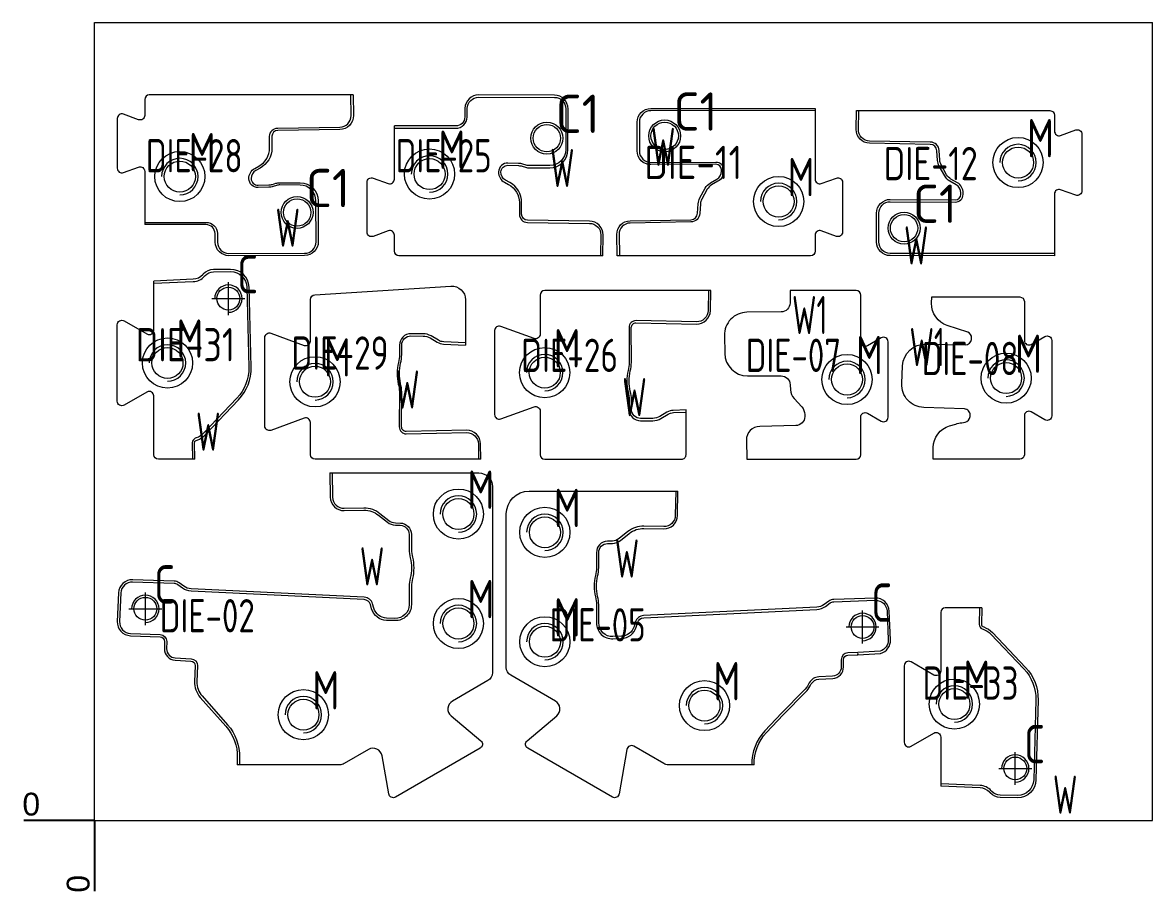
# Model space of a CAD drawing. Header units: millimetres. Extents: x 494 to 18201, y 224 to 11417.
# Drawn here: x 16288.4 to 16536.2, y 2626.1 to 2816.9 of the extents above; entities that cross this region are included whole.
import ezdxf
from ezdxf.lldxf.tags import DXFTag

# ---------------------------------------------------------------- set-up
doc = ezdxf.new("R2010")
doc.units = ezdxf.units.MM
for name, color, linetype in [('DIE', 7, 'Continuous'), ('DIE_W', 1, 'Continuous'), ('DIM', 7, 'Continuous')]:
    doc.layers.add(name, color=color, linetype=linetype)
doc.layers.add('dim_temp', color=161, linetype='Continuous', lineweight=9)
doc.styles.add('gbenor_', font='gbenor.shx', dxfattribs={"bigfont": 'gbcbig'})
doc.styles.get("Standard").update_dxf_attribs({"font": 'arial.ttf'})
tags = doc.linetypes.add('CENTER', pattern='A,22,[0,arial.ttf,S=0,R=0,X=0,Y=0],-8.5,8.5,-8.5', length=47.4).pattern_tags.tags
tags[16:17] = [DXFTag(74, 4), DXFTag(75, 0), DXFTag(340, '0'), DXFTag(46, 0.0), DXFTag(50, 0.0), DXFTag(44, 0.0), DXFTag(45, 0.0)]
tags[14:15] = [DXFTag(74, 4), DXFTag(75, 0), DXFTag(340, '0'), DXFTag(46, 0.0), DXFTag(50, 0.0), DXFTag(44, 0.0), DXFTag(45, 0.0)]
tags[12:13] = [DXFTag(74, 4), DXFTag(75, 0), DXFTag(340, '0'), DXFTag(46, 0.0), DXFTag(50, 0.0), DXFTag(44, 0.0), DXFTag(45, 0.0)]
tags = doc.linetypes.add('DASHED', pattern='A,12.86,[0,arial.ttf,S=0,R=0,X=0,Y=0],-12.86', length=25.72).pattern_tags.tags
tags[12:13] = [DXFTag(74, 4), DXFTag(75, 0), DXFTag(340, '0'), DXFTag(46, 0.0), DXFTag(50, 0.0), DXFTag(44, 0.0), DXFTag(45, 0.0)]
doc.dimstyles.new('通用', dxfattribs={"dimtxt": 5, "dimasz": 0.5, "dimexe": 1.5, "dimexo": 0, "dimgap": 1, "dimtad": 1, "dimtxsty": 'Standard', "dimblk": 'OPEN30', "dimcen": 1.5, "dimclrd": 252, "dimclre": 252, "dimclrt": 4, "dimadec": 1, "dimazin": 3, "dimtfac": 1, "dimtmove": 0, "dimatfit": 3, "dimldrblk": 'OPEN30', "dimarcsym": 0})

# ---------------------------------------------------------------- blocks, each defined once
blk = doc.blocks.new('*D48')
at = {"layer": 'Defpoints', "color": 0, "transparency": 16777216}
for p in [(16292.93, 2641.86), (16304.18, 2641.86), (16304.18, 2641.86)]:
    blk.add_point(p, dxfattribs=at)
at = {"layer": 'dim_temp', "color": 252, "lineweight": -2, "transparency": 16777216}
blk.add_line((16304.18, 2641.86), (16288.67, 2641.86), dxfattribs=at)
at = {"layer": 'dim_temp', "color": 4, "lineweight": 18, "transparency": 16777216, "insert": (16290.3, 2645.42), "char_height": 5, "attachment_point": 5}
blk.add_mtext('0', dxfattribs=at)
blk = doc.blocks.new('_Open30')
at = {"color": 0, "linetype": 'ByBlock', "lineweight": -2}
for p, q in [((-1, 0.27), (0, 0)), ((0, 0), (-1, -0.27)), ((0, 0), (-1, 0))]:
    blk.add_line(p, q, dxfattribs=at)
blk = doc.blocks.new('*D49')
at = {"layer": 'Defpoints', "color": 0, "transparency": 16777216}
for p in [(16304.18, 2641.86), (16304.18, 2641.86), (16304.18, 2630.61)]:
    blk.add_point(p, dxfattribs=at)
at = {"layer": 'dim_temp', "color": 252, "lineweight": -2, "transparency": 16777216}
blk.add_line((16304.18, 2641.86), (16304.18, 2626.35), dxfattribs=at)
at = {"layer": 'dim_temp', "color": 4, "lineweight": 18, "transparency": 16777216, "insert": (16300.62, 2627.98), "char_height": 5, "attachment_point": 5, "rotation": 90}
blk.add_mtext('0', dxfattribs=at)

msp = doc.modelspace()

# ---------------------------------------------------------------- linework, layer by layer
at = {"layer": 'DIE', "color": 190, "linetype": 'DASHED', "lineweight": 13, "ltscale": 0.501132}
for points in [[(16360.8666, 2801.00371), (16360.94445, 2796.46802, -0.414996322), (16357.98835, 2793.41686), (16344.3604, 2793.21939, 0.409532473), (16343.07923, 2791.92151), (16343.07529, 2789.32757, -0.274110296), (16340.46857, 2784.94515), (16339.5641, 2784.45207, 0.282373641), (16338.52226, 2782.63775, 0.414247072), (16340.06345, 2781.18251), (16342.37736, 2781.24902, 0.068380315), (16343.18297, 2781.3834), (16343.9409, 2781.61937, -0.076397755), (16344.84221, 2781.75497), (16349.25763, 2781.74098, -0.413060066), (16353.24496, 2777.74409), (16353.25187, 2768.77874, -0.413787162), (16350.25855, 2765.77643), (16333.65644, 2765.73946, -0.409760401), (16330.65021, 2768.68709), (16330.61709, 2770.58413, 0.409065041), (16328.61771, 2772.54922), (16315.17658, 2772.5513)], [(16415.63492, 2765.73945), (16415.71276, 2770.27514, 0.414996322), (16412.75667, 2773.3263), (16399.12871, 2773.52377, -0.409532473), (16397.84755, 2774.82166), (16397.8436, 2777.4156, 0.274110296), (16395.23688, 2781.79801), (16394.33242, 2782.29109, -0.282373641), (16393.29057, 2784.10541, -0.414247072), (16394.83177, 2785.56065), (16397.14567, 2785.49415, -0.068380315), (16397.95129, 2785.35977), (16398.70921, 2785.12379, 0.076397755), (16399.61052, 2784.98819), (16404.02595, 2785.00218, 0.413060066), (16408.01327, 2788.99908), (16408.02018, 2797.96442, 0.413787162), (16405.02687, 2800.96673), (16388.42475, 2801.00371, 0.409760401), (16385.41852, 2798.05608), (16385.38541, 2796.15904, -0.409065041), (16383.38602, 2794.19394), (16369.94489, 2794.19186)], [(16418.78351, 2765.73945), (16418.71355, 2770.35746, -0.413427358), (16421.65971, 2773.40242), (16434.95354, 2773.63952, 0.389695208), (16436.42347, 2775.03946), (16436.56361, 2777.14071, -0.110300368), (16436.93293, 2778.39517), (16438.11967, 2780.53675, -0.136872815), (16439.25134, 2781.68511), (16440.65934, 2782.49252, 0.274130872), (16441.66402, 2784.26769), (16441.65717, 2784.60837, 0.409915387), (16440.45093, 2785.78423), (16426.19507, 2785.70722, -0.415795344), (16423.17886, 2788.70716), (16423.17883, 2795.04114, -0.414121683), (16426.17787, 2798.04115)]]:
    msp.add_lwpolyline(points, format="xyb", dxfattribs=at)
at = {"layer": 'DIE', "color": 11, "linetype": 'DASHED', "lineweight": 13, "ltscale": 0.501132}
for points in [[(16315.17658, 2773.0513), (16328.61779, 2773.04922, -0.409065041), (16331.11702, 2770.59285), (16331.15013, 2768.69581, 0.409760401), (16333.65532, 2766.23945), (16350.25744, 2766.27643, 0.413787162), (16352.75187, 2768.77836), (16352.74496, 2777.7437, 0.413060066), (16349.25605, 2781.24099), (16344.84063, 2781.25498, 0.076397755), (16344.08953, 2781.14197), (16343.33161, 2780.906, -0.068380315), (16342.39172, 2780.74922), (16340.07782, 2780.68272, -0.414207592), (16338.02247, 2782.62318, -0.282373641), (16339.32478, 2784.89107), (16340.22924, 2785.38415, 0.274110296), (16342.57529, 2789.32833), (16342.57923, 2791.92227, -0.409532473), (16344.35315, 2793.71934), (16357.98111, 2793.91681, 0.414996322), (16360.44452, 2796.45944), (16360.36668, 2800.99513)], [(16369.94489, 2793.69186), (16383.3861, 2793.69394, 0.409065041), (16385.88533, 2796.15031), (16385.91845, 2798.04735, -0.409760401), (16388.42364, 2800.50371), (16405.02575, 2800.46673, -0.413787162), (16407.52018, 2797.96481), (16407.51327, 2788.99946, -0.413060066), (16404.02436, 2785.50218), (16399.60894, 2785.48819, -0.076397755), (16398.85785, 2785.60119), (16398.09992, 2785.83716, 0.068380315), (16397.16004, 2785.99394), (16394.84613, 2786.06045, 0.414207592), (16392.79079, 2784.11999, 0.282373641), (16394.09309, 2781.85209), (16394.99755, 2781.35901, -0.274110296), (16397.3436, 2777.41484), (16397.34755, 2774.8209, 0.409532473), (16399.12147, 2773.02382), (16412.74942, 2772.82636, -0.414996322), (16415.21283, 2770.28372), (16415.13499, 2765.74803)], [(16462.21228, 2797.55263), (16426.17803, 2797.54115, 0.414121683), (16423.67883, 2795.04114), (16423.67886, 2788.70716, 0.415795344), (16426.19237, 2786.20721), (16440.44823, 2786.28423, -0.409915387), (16442.15707, 2784.61842), (16442.16392, 2784.27774, -0.274130872), (16440.90806, 2782.05877), (16439.50007, 2781.25137, 0.136872815), (16438.55701, 2780.2944), (16437.37027, 2778.15282, 0.110300368), (16437.06251, 2777.10744), (16436.92236, 2775.00619, -0.389695208), (16434.96246, 2773.1396), (16421.66862, 2772.9025, 0.413427358), (16419.21349, 2770.36503), (16419.28345, 2765.74702)], [(16514.71136, 2766.23945), (16478.67712, 2766.25093, -0.414121683), (16476.17791, 2768.75094), (16476.17794, 2775.08492, -0.415795344), (16478.69145, 2777.58487), (16492.94731, 2777.50785, 0.409915387), (16494.65615, 2779.17366), (16494.663, 2779.51434, 0.274130872), (16493.40715, 2781.73331), (16491.99915, 2782.54071, -0.136872815), (16491.0561, 2783.49768), (16489.86935, 2785.63926, -0.110300368), (16489.56159, 2786.68464), (16489.42144, 2788.7859, 0.389695208), (16487.46154, 2790.65248), (16474.1677, 2790.88958, -0.413427358), (16471.71257, 2793.42705), (16471.77496, 2797.54506)], [(16317.17658, 2759.67747), (16325.82275, 2760.05844, 0.201081724), (16328.26973, 2761.21314), (16328.40978, 2761.36869, -0.209569481), (16330.23903, 2762.19573), (16334.03498, 2762.23922, -0.410020476), (16337.57391, 2758.82972), (16338.02656, 2741.28471, -0.19899603), (16335.41614, 2734.49545), (16328.1811, 2726.88211, -0.114587658), (16326.4812, 2725.76184), (16326.27712, 2725.6863, 0.319394648), (16325.62446, 2724.72816), (16325.69849, 2721.08714)], [(16438.80584, 2758.08714), (16438.73044, 2753.69378, -0.41491685), (16436.18191, 2751.23716), (16422.93083, 2751.4964, 0.420511147), (16421.40149, 2749.99385), (16421.416, 2742.32729, -0.056371394), (16421.18059, 2740.57777, 0.113383151), (16421.18949, 2735.87613, -0.056371394), (16421.43152, 2734.12751), (16421.43547, 2732.03858, 0.414987187), (16423.9468, 2729.54334), (16426.62304, 2729.55547, 0.132979453), (16428.38664, 2730.04155), (16429.96954, 2730.97613, -0.122942413), (16431.13054, 2731.32093), (16433.90923, 2731.44337)], [(16385.52972, 2746.64243), (16380.75103, 2746.85299, -0.122942413), (16379.59003, 2747.19779), (16378.00713, 2748.13237, 0.132979453), (16376.24353, 2748.61845), (16373.56728, 2748.63058, 0.414987187), (16371.05596, 2746.13534), (16371.052, 2744.04641, -0.056371394), (16370.80998, 2742.29779, 0.113383151), (16370.80108, 2737.59615, -0.056371394), (16371.03649, 2735.84663), (16371.02198, 2728.18007, 0.420511147), (16372.55132, 2726.67752), (16385.8024, 2726.93676, -0.41491685), (16388.35093, 2724.48014), (16388.40916, 2721.08714)], [(16356.29896, 2718.08714), (16356.37917, 2712.79229, 0.415439331), (16358.92721, 2710.33063), (16363.24845, 2710.41417, -0.174513888), (16366.77779, 2709.22019), (16368.70523, 2707.68763, 0.160876716), (16370.17685, 2707.14586), (16371.25667, 2707.10943, -0.40436833), (16373.67237, 2704.61087), (16373.6724, 2701.32552, 0.056075448), (16373.90864, 2699.58545, -0.112784135), (16373.90866, 2694.90802, 0.056075448), (16373.67244, 2693.16795), (16373.67247, 2689.19547, -0.424253215), (16370.05297, 2685.69749), (16368.19559, 2685.76094, -0.324293612), (16364.95361, 2688.28401), (16364.67677, 2689.23856, 0.320303948), (16363.30901, 2690.31898), (16325.34472, 2692.16574, -0.145825157), (16323.45892, 2692.82903), (16322.43792, 2693.57006, 0.149661985), (16321.60721, 2693.85525), (16312.53377, 2694.16012, 0.41129859), (16309.95218, 2691.77036), (16309.67895, 2685.50013, 0.41527092), (16312.07675, 2682.89329), (16318.56437, 2682.63403, -0.405306496), (16320.00441, 2681.12107), (16319.98944, 2679.53454, 0.401789241), (16321.88532, 2677.51838), (16325.33697, 2677.33859, -0.410062786), (16326.75787, 2675.78387), (16326.62756, 2672.34245, 0.193075315), (16327.75629, 2669.18785), (16333.3449, 2662.88067, -0.189295164), (16335.98328, 2655.67302), (16335.94638, 2654.08714)], [(16431.62774, 2714.08714), (16431.54752, 2708.79229, -0.415439331), (16428.99948, 2706.33063), (16424.67824, 2706.41417, 0.174513888), (16421.1489, 2705.22019), (16419.22147, 2703.68763, -0.160876716), (16417.74985, 2703.14586), (16416.67003, 2703.10943, 0.40436833), (16414.25432, 2700.61087), (16414.2543, 2697.32552, -0.056075448), (16414.01806, 2695.58545, 0.112784135), (16414.01803, 2690.90802, -0.056075448), (16414.25425, 2689.16795), (16414.25423, 2685.19547, 0.424253215), (16417.87373, 2681.69749), (16419.73111, 2681.76094, 0.324293612), (16422.97309, 2684.28401), (16423.24993, 2685.23856, -0.320303948), (16424.61769, 2686.31898), (16462.58198, 2688.16574, 0.145825157), (16464.46778, 2688.82903), (16465.48878, 2689.57006, -0.149661985), (16466.31948, 2689.85525), (16475.39293, 2690.16012, -0.41129859), (16477.97451, 2687.77036), (16478.24775, 2681.50013, -0.343034459), (16476.47104, 2678.9975), (16471.55706, 2678.72435), (16471.55721, 2678.72174), (16469.36233, 2678.63403, 0.405306496), (16467.92229, 2677.12107), (16467.93726, 2675.53454, -0.401789241), (16466.04138, 2673.51838), (16462.99929, 2673.35993, 0.260461922), (16460.93484, 2672.0609), (16460.70727, 2671.64391, -0.069682665), (16459.79778, 2670.41903), (16454.83352, 2665.3791), (16451.19038, 2661.51346, 0.196780379), (16448.33408, 2654.08714)], [(16498.27203, 2688.51692), (16498.19801, 2684.8759, 0.319394648), (16498.85067, 2683.91776), (16499.05475, 2683.84222, -0.114587658), (16500.75465, 2682.72195), (16507.98969, 2675.10861, -0.19899603), (16510.60011, 2668.31935), (16510.14746, 2650.77435, -0.410020476), (16506.60852, 2647.36484), (16502.81258, 2647.40833, -0.209569481), (16500.98333, 2648.23538), (16500.84328, 2648.39092, 0.201081724), (16498.3963, 2649.54562), (16489.75012, 2649.92659)]]:
    msp.add_lwpolyline(points, format="xyb", dxfattribs=at)
at = {"layer": 'DIE', "color": 190, "linetype": 'Continuous', "lineweight": 13}
for points in [[(16514.71136, 2765.73945), (16478.67696, 2765.75093, -0.414121683), (16475.67791, 2768.75095), (16475.67794, 2775.08492, -0.415795344), (16478.69415, 2778.08486), (16492.95001, 2778.00785, 0.409915387), (16494.15625, 2779.18371), (16494.1631, 2779.52439, 0.274130872), (16493.15842, 2781.29957), (16491.75043, 2782.10697, -0.136872815), (16490.61875, 2783.25533), (16489.43201, 2785.39691, -0.110300368), (16489.06269, 2786.65137), (16488.92255, 2788.75262, 0.389695208), (16487.45262, 2790.15256), (16474.15879, 2790.38966, -0.413427358), (16471.21263, 2793.43463), (16471.27501, 2797.55263)], [(16326.19859, 2721.08714), (16326.12436, 2724.73832, -0.319394648), (16326.45069, 2725.21739), (16326.65476, 2725.29293, 0.114587658), (16328.54354, 2726.53768), (16335.77859, 2734.15102, 0.19899603), (16338.52639, 2741.29761), (16338.07374, 2758.84261, 0.410020476), (16334.02925, 2762.73918), (16330.23331, 2762.6957, 0.209569481), (16328.0382, 2761.70324), (16327.89816, 2761.5477, -0.201081724), (16325.80074, 2760.55796), (16317.17658, 2760.17796)], [(16433.90923, 2731.94385), (16431.10853, 2731.82045, 0.122942413), (16429.71533, 2731.40668), (16428.13243, 2730.4721, -0.132979453), (16426.62078, 2730.05546), (16423.94453, 2730.04333, -0.414987187), (16421.93547, 2732.03953), (16421.9315, 2734.13413, 0.056373565), (16421.67535, 2735.99432, -0.11310658), (16421.6669, 2740.46142, 0.056373569), (16421.91601, 2742.32257), (16421.90149, 2749.99479, -0.420511147), (16422.92105, 2750.9965), (16436.17213, 2750.73726, 0.41491685), (16439.23037, 2753.6852), (16439.30591, 2758.08714)], [(16456.7291, 2758.08714), (16456.70562, 2755.38301, -0.408413222), (16454.72802, 2753.40049), (16447.2501, 2753.31702, 0.415980002), (16442.30665, 2748.23138), (16442.37409, 2744.30892, 0.408007675), (16447.35312, 2739.39491), (16454.74883, 2739.36499, -0.400574291), (16456.73891, 2737.45048), (16456.78689, 2736.32876, 0.178532282), (16457.58792, 2734.41329), (16459.26594, 2732.60999, -0.191728277), (16459.93566, 2730.88622), (16459.93213, 2730.45989, -0.405356495), (16457.97629, 2728.47695), (16450.06657, 2728.30255, 0.412753918), (16447.13314, 2725.2521), (16447.2042, 2721.08714)], [(16488.09443, 2721.08714), (16488.10909, 2723.64785, -0.331439866), (16491.70375, 2728.41769), (16493.06418, 2728.81609, -0.033314193), (16494.36369, 2729.10435), (16495.08883, 2729.21519, 0.358062756), (16496.19116, 2730.4434), (16496.20611, 2730.78483, 0.416733614), (16494.95305, 2732.14089), (16486.02844, 2732.45482, -0.417220458), (16481.20936, 2737.67873), (16481.38705, 2741.58865, -0.406569614), (16486.47813, 2746.36072), (16495.1573, 2746.19365, 0.392388179), (16496.47654, 2747.37095), (16496.50631, 2747.68563, 0.349692202), (16495.68859, 2748.93793), (16491.18108, 2750.42931, -0.329871704), (16487.75303, 2755.29252), (16487.78542, 2756.68488)], [(16388.90923, 2721.08714), (16388.85085, 2724.48872, 0.41491685), (16385.79262, 2727.43666), (16372.54154, 2727.17742, -0.420511147), (16371.52198, 2728.17912), (16371.5365, 2735.85135, 0.056373569), (16371.28739, 2737.7125, -0.11310658), (16371.29584, 2742.1796, 0.056373565), (16371.55199, 2744.03979), (16371.55595, 2746.13439, -0.414987187), (16373.56502, 2748.13059), (16376.24126, 2748.11846, -0.132979453), (16377.75292, 2747.70182), (16379.33582, 2746.76724, 0.122942413), (16380.72902, 2746.35347), (16385.52972, 2746.14194)], [(16355.7989, 2718.08714), (16355.87923, 2712.78472, 0.415439331), (16358.93688, 2709.83072), (16363.25812, 2709.91427, -0.174513888), (16366.46661, 2708.82882), (16368.39404, 2707.29627, 0.160876716), (16370.15999, 2706.64615), (16371.23981, 2706.60972, -0.40436833), (16373.17237, 2704.61087), (16373.1724, 2701.31988, 0.056077606), (16373.42241, 2699.46879, -0.112509027), (16373.42243, 2695.02468, 0.056077606), (16373.17244, 2693.17358), (16373.17247, 2689.19547, -0.424253215), (16370.07004, 2686.1972), (16368.21266, 2686.26065, -0.324293612), (16365.43382, 2688.42328), (16365.15698, 2689.37783, 0.320303948), (16363.33331, 2690.81838), (16325.36901, 2692.66515, -0.145825157), (16323.75262, 2693.23368), (16322.73161, 2693.97471, 0.149661985), (16321.62401, 2694.35497), (16312.55056, 2694.65983, 0.41129859), (16309.45266, 2691.79213), (16309.17942, 2685.5219, 0.41527092), (16312.05679, 2682.39369), (16318.5444, 2682.13443, -0.405306496), (16319.50443, 2681.12579), (16319.48946, 2679.53926, 0.401789241), (16321.85931, 2677.01906), (16325.31096, 2676.83927, -0.410062786), (16326.25823, 2675.80279), (16326.12792, 2672.36137, 0.193075315), (16327.38206, 2668.85626), (16332.97067, 2662.54908, -0.189295164), (16335.48341, 2655.68465), (16335.44625, 2654.08714)], [(16448.8342, 2654.08714, -0.197058531), (16451.55425, 2661.17053), (16455.1936, 2665.03216), (16460.154, 2670.06816, 0.069682665), (16461.14617, 2671.40439), (16461.37373, 2671.82138, -0.260461922), (16463.02529, 2672.8606), (16466.06739, 2673.01906, 0.401789241), (16468.43724, 2675.53926), (16468.42227, 2677.12579, -0.405306496), (16469.38229, 2678.13443), (16471.58024, 2678.22226), (16471.56813, 2678.52523), (16471.58481, 2678.22512), (16476.55549, 2678.50142, 0.348838244), (16478.74728, 2681.5219), (16478.47404, 2687.79213, 0.41129859), (16475.37614, 2690.65983), (16466.30269, 2690.35497, 0.149661985), (16465.19509, 2689.97471), (16464.17408, 2689.23368, -0.145825157), (16462.55769, 2688.66515), (16424.59339, 2686.81839, 0.320303948), (16422.76972, 2685.37783), (16422.49288, 2684.42328, -0.324293612), (16419.71404, 2682.26065), (16417.85666, 2682.1972, -0.424253215), (16414.75423, 2685.19547), (16414.75425, 2689.17358, 0.056077606), (16414.50427, 2691.02468, -0.112509027), (16414.50429, 2695.46879, 0.056077606), (16414.7543, 2697.31988), (16414.75432, 2700.61087, -0.40436833), (16416.68689, 2702.60972), (16417.76671, 2702.64615, 0.160876716), (16419.53266, 2703.29627), (16421.46009, 2704.82883, -0.174513888), (16424.66858, 2705.91427), (16428.98982, 2705.83072, 0.415439331), (16432.04747, 2708.78472), (16432.1278, 2714.08714)], [(16498.77214, 2688.51692), (16498.6979, 2684.86574, 0.319394648), (16499.02424, 2684.38667), (16499.22831, 2684.31113, -0.114587658), (16501.11709, 2683.06639), (16508.35213, 2675.45305, -0.19899603), (16511.09994, 2668.30646), (16510.64729, 2650.76145, -0.410020476), (16506.6028, 2646.86488), (16502.80685, 2646.90837, -0.209569481), (16500.61175, 2647.90082), (16500.4717, 2648.05636, 0.201081724), (16498.37429, 2649.0461), (16489.75012, 2649.4261)]]:
    msp.add_lwpolyline(points, format="xyb", dxfattribs=at)
at = {"layer": 'DIE', "color": 42, "linetype": 'Continuous', "lineweight": 18}
for points in [[(16506.71136, 2782.16549, 2.414213562), (16502.71136, 2786.16549)], [(16377.6519, 2779.64639, 2.414213562), (16373.6519, 2783.64639)], [(16322.88359, 2779.09678, 2.414213562), (16318.88359, 2783.09678)], [(16454.21228, 2773.62659, 2.414213562), (16450.21228, 2777.62659)], [(16320.17658, 2738.20714, 2.414213562), (16316.17658, 2742.20714)], [(16402.90923, 2736.08678, 2.414213562), (16398.90923, 2740.08678)], [(16504.09443, 2734.88601, 2.414213562), (16500.09443, 2738.88601)], [(16352.52972, 2734.08714, 2.414213562), (16348.52972, 2738.08714)], [(16469.2042, 2734.58714, 2.414213562), (16465.2042, 2738.58714)], [(16383.98388, 2705.06734, 2.414213562), (16379.98388, 2709.06734)], [(16402.94282, 2701.06734, 2.414213562), (16398.94282, 2705.06734)], [(16383.98388, 2681.06734, 2.414213562), (16379.98388, 2685.06734)], [(16402.94282, 2677.06734, 2.414213562), (16398.94282, 2681.06734)], [(16437.94282, 2663.06734, 2.414213562), (16433.94282, 2667.06734)], [(16492.75012, 2663.39692, 2.414213562), (16488.75012, 2667.39692)], [(16349.98388, 2661.06734, 2.414213562), (16345.98388, 2665.06734)]]:
    msp.add_lwpolyline(points, format="xyb", dxfattribs=at)
at = {"layer": 'DIE', "color": 30, "linetype": 'DASHED', "lineweight": 18, "ltscale": 0.501132}
for points in [[(16333.53216, 2753.32686, 2.414213562), (16330.53216, 2756.32686)], [(16315.32074, 2685.30311, 2.414213562), (16312.32074, 2688.30311)], [(16472.60596, 2681.30312, 2.414213562), (16469.60596, 2684.30312)], [(16506.10571, 2650.27721, 2.414213562), (16503.10571, 2653.27721)]]:
    msp.add_lwpolyline(points, format="xyb", dxfattribs=at)
at = {"layer": 'DIE', "color": 11, "linetype": 'Continuous', "lineweight": 13}
msp.add_lwpolyline([(16401.90923, 2748.51529, -0.520567051), (16400.56721, 2747.5756), (16393.25125, 2750.23839)], format="xyb", dxfattribs=at)
at = {"layer": 'DIE', "color": 6, "linetype": 'Continuous', "lineweight": 13}
msp.add_lwpolyline([(16471.58481, 2678.22512), (16471.58024, 2678.22226)], dxfattribs=at)
at = {"layer": 'DIE', "color": 30, "linetype": 'DASHED', "lineweight": 13, "ltscale": 0.501132}
for centre in [(16403.36538, 2791.50882), (16429.21224, 2792.00882), (16348.59706, 2775.23434), (16481.71132, 2771.78326)]:
    msp.add_circle(centre, 3.5, dxfattribs=at)
at = {"layer": 'DIE', "color": 42, "linetype": 'Continuous', "lineweight": 13}
for centre, radius in [((16506.71136, 2786.16549), 5.5), ((16322.88359, 2783.09678), 5.5), ((16377.6519, 2783.64639), 5.5), ((16506.71136, 2786.16549), 3.403), ((16322.88359, 2783.09678), 3.403), ((16377.6519, 2783.64639), 3.403), ((16454.21228, 2777.62659), 5.5), ((16454.21228, 2777.62659), 3.403), ((16320.17658, 2742.20714), 5.5), ((16320.17658, 2742.20714), 3.403), ((16402.90923, 2740.08678), 5.5), ((16352.52972, 2738.08714), 5.5), ((16402.90923, 2740.08678), 3.403), ((16469.2042, 2738.58714), 5.5), ((16504.09443, 2738.88601), 5.5), ((16352.52972, 2738.08714), 3.403), ((16469.2042, 2738.58714), 3.403), ((16504.09443, 2738.88601), 3.403), ((16383.98388, 2709.06734), 5.5), ((16383.98388, 2709.06734), 3.403), ((16402.94282, 2705.06734), 5.5), ((16402.94282, 2705.06734), 3.403), ((16383.98388, 2685.06734), 5.5), ((16383.98388, 2685.06734), 3.403), ((16402.94282, 2681.06734), 5.5), ((16402.94282, 2681.06734), 3.403), ((16437.94282, 2667.06734), 5.5), ((16492.75012, 2667.39692), 5.5), ((16349.98388, 2665.06734), 5.5), ((16437.94282, 2667.06734), 3.403), ((16492.75012, 2667.39692), 3.403), ((16349.98388, 2665.06734), 3.403)]:
    msp.add_circle(centre, radius, dxfattribs=at)
at = {"layer": 'DIE_W', "color": 1, "linetype": 'Continuous', "lineweight": 13}
for points in [[(16360.8666, 2801.00371), (16316.17658, 2801.00371, 0.414213562), (16315.17658, 2800.00371), (16315.17658, 2796.50173, -0.520567051), (16313.83456, 2795.56204), (16310.5186, 2796.76895, 0.520567051), (16309.17658, 2795.82926), (16309.17658, 2784.90389, 0.520567051), (16310.5186, 2783.9642), (16313.83455, 2785.17111, -0.520567051), (16315.17658, 2784.23141), (16315.17658, 2772.5513)], [(16426.17787, 2798.04115), (16462.21228, 2798.05263), (16462.21228, 2782.51175, 0.520567051), (16463.5543, 2781.57206), (16466.87026, 2782.77897, -0.520567051), (16468.21228, 2781.83927), (16468.21228, 2770.9139, -0.520567051), (16466.87026, 2769.97421), (16463.5543, 2771.18112, 0.520567051), (16462.21228, 2770.24143), (16462.21228, 2766.73945, -0.414213562), (16461.21228, 2765.73945), (16418.78351, 2765.73945)], [(16471.27501, 2797.55263), (16513.71136, 2797.55263, -0.414213562), (16514.71136, 2796.55263), (16514.71136, 2793.05065, 0.520567051), (16516.05339, 2792.11096), (16519.36934, 2793.31787, -0.520567051), (16520.71136, 2792.37818), (16520.71136, 2779.95281, -0.520567051), (16519.36934, 2779.01311), (16516.05339, 2780.22002, 0.520567051), (16514.71136, 2779.28033), (16514.71136, 2765.73945)], [(16415.63492, 2765.73945), (16370.94489, 2765.73945, -0.414213562), (16369.94489, 2766.73945), (16369.94489, 2770.24143, 0.520567051), (16368.60287, 2771.18112), (16365.28691, 2769.97421, -0.520567051), (16363.94489, 2770.9139), (16363.94489, 2781.83927, -0.520567051), (16365.28691, 2782.77897), (16368.60287, 2781.57206, 0.520567051), (16369.94489, 2782.51175), (16369.94489, 2794.19186)], [(16326.19859, 2721.08714), (16318.17658, 2721.08714, -0.414213562), (16317.17658, 2722.08714), (16317.17658, 2734.97509, 0.577347669), (16315.67658, 2735.84112), (16310.67658, 2732.95436, -0.577350269), (16309.17658, 2733.82039), (16309.17658, 2750.59389, -0.577350269), (16310.67658, 2751.45992), (16315.67658, 2748.57317, 0.577350269), (16317.17658, 2749.43919), (16317.17658, 2760.17796)], [(16388.90923, 2721.08714), (16352.52972, 2721.08714, -0.414213562), (16351.52972, 2722.08714), (16351.52972, 2729.15899, 0.520567051), (16350.1877, 2730.09868), (16342.87174, 2727.43589, -0.520567051), (16341.52972, 2728.37559), (16341.52972, 2747.79869, -0.520567051), (16342.87174, 2748.73839), (16350.1877, 2746.0756, 0.520567051), (16351.52972, 2747.01529), (16351.52972, 2756.14977, -0.395409666), (16352.46514, 2757.14768), (16382.33597, 2759.08088, -0.433271717), (16385.52972, 2756.08714), (16385.52972, 2746.14194)], [(16439.30591, 2758.08714), (16402.90923, 2758.08714, 0.414213562), (16401.90923, 2757.08714), (16401.90923, 2748.51529)], [(16447.2042, 2721.08714), (16471.2042, 2721.08714, 0.414213562), (16472.2042, 2722.08714), (16472.2042, 2730.31919, -0.577350269), (16473.7042, 2731.18522), (16476.7042, 2729.45317, 0.577350269), (16478.2042, 2730.31919), (16478.2042, 2746.85509, 0.577350269), (16476.7042, 2747.72111), (16473.7042, 2745.98906, -0.577350269), (16472.2042, 2746.85509), (16472.2042, 2757.08714, 0.414213562), (16471.2042, 2758.08714), (16456.7291, 2758.08714)], [(16487.78542, 2756.68488), (16507.09443, 2756.68488, -0.414213562), (16508.09443, 2755.68488), (16508.09443, 2747.15396, 0.577349263), (16509.59443, 2746.28793), (16512.59443, 2748.01998, -0.577351276), (16514.09443, 2747.15396), (16514.09443, 2730.61806, -0.577351276), (16512.59443, 2729.75204), (16509.59443, 2731.48409, 0.577349263), (16508.09443, 2730.61806), (16508.09443, 2722.08714, -0.414213562), (16507.09443, 2721.08714), (16488.09443, 2721.08714)], [(16393.25125, 2750.23839, 0.520567051), (16391.90923, 2749.29869), (16391.90923, 2730.87559, 0.520567051), (16393.25125, 2729.93589), (16400.56721, 2732.59868, -0.520567051), (16401.90923, 2731.65899), (16401.90923, 2722.08714, 0.414213562), (16402.90923, 2721.08714), (16432.90923, 2721.08714, 0.414215444), (16433.90923, 2722.08715), (16433.90923, 2731.94385)], [(16355.7989, 2718.08714), (16388.46335, 2718.08714, -0.414213562), (16391.46335, 2715.08714), (16391.46335, 2674.2944, -0.267949192), (16390.46335, 2672.56235), (16382.66902, 2668.06229, 0.520567051), (16382.38345, 2664.79815), (16388.88386, 2659.34366, -0.520567051), (16388.74108, 2657.71159), (16370.18562, 2646.99859, -0.520567051), (16368.70081, 2647.69097), (16367.22729, 2656.04774, 0.520567051), (16364.25767, 2657.43249), (16358.92745, 2654.35509, -0.131652498), (16357.92745, 2654.08714), (16335.44625, 2654.08714)], [(16448.8342, 2654.08714), (16429.99925, 2654.08714, -0.131652498), (16428.99925, 2654.35509), (16422.43221, 2658.14657, 0.520567051), (16420.94741, 2657.45419), (16419.22589, 2647.69097, -0.520567051), (16417.74108, 2646.99859), (16399.18562, 2657.71159, -0.520567051), (16399.04283, 2659.34366), (16405.54325, 2664.79815, 0.520567051), (16405.25767, 2668.06229), (16395.46335, 2673.71705, -0.267949192), (16394.46335, 2675.4491), (16394.46335, 2709.08714, -0.414213562), (16399.46335, 2714.08714), (16432.1278, 2714.08714)], [(16498.77214, 2688.51692), (16490.75012, 2688.51692, 0.414213562), (16489.75012, 2687.51692), (16489.75012, 2674.62897, -0.577347669), (16488.25013, 2673.76295), (16483.25012, 2676.6497, 0.577350269), (16481.75012, 2675.78367), (16481.75012, 2659.01017, 0.577350269), (16483.25012, 2658.14415), (16488.25012, 2661.0309, -0.577350269), (16489.75012, 2660.16487), (16489.75012, 2649.4261)]]:
    msp.add_lwpolyline(points, format="xyb", dxfattribs=at)
msp.add_lwpolyline([(16475.67791, 2768.75094), (16475.67794, 2775.08492)], dxfattribs=at)
at = {"layer": 'DIE_W', "color": 1, "linetype": 'CENTER', "lineweight": 18, "ltscale": 0.501132}
for points in [[(16333.53216, 2752.72686), (16333.53216, 2759.92686)], [(16329.93216, 2756.32686), (16337.13216, 2756.32686)], [(16315.32074, 2684.70311), (16315.32074, 2691.90311)], [(16311.72074, 2688.30311), (16318.92074, 2688.30311)], [(16472.60596, 2680.70312), (16472.60596, 2687.90312)], [(16469.00596, 2684.30312), (16476.20596, 2684.30312)], [(16506.10571, 2649.67721), (16506.10571, 2656.87721)], [(16502.50571, 2653.27721), (16509.70571, 2653.27721)]]:
    msp.add_lwpolyline(points, dxfattribs=at)
at = {"layer": 'DIE_W', "color": 1, "linetype": 'Continuous', "lineweight": 13}
for centre, radius in [((16429.21224, 2792.00882), 3), ((16403.36538, 2791.50882), 3), ((16348.59706, 2775.23434), 3), ((16481.71132, 2771.78326), 3), ((16333.53216, 2756.32686), 2.5), ((16315.32074, 2688.30311), 2.5), ((16472.60596, 2684.30312), 2.5), ((16506.10571, 2653.27721), 2.5)]:
    msp.add_circle(centre, radius, dxfattribs=at)
at = {"layer": 'DIM', "color": 252, "linetype": 'DASHED', "lineweight": 18, "ltscale": 0.501132}
for p, q in [((16304.17655, 2816.86459), (16536.17655, 2816.86459)), ((16304.17655, 2641.86459), (16304.17655, 2816.86459)), ((16536.17655, 2641.86459), (16536.17655, 2816.86459)), ((16304.17655, 2641.86459), (16536.17655, 2641.86459))]:
    msp.add_line(p, q, dxfattribs=at)

# ---------------------------------------------------------------- texts
at = {"layer": 'DIM', "color": 4, "lineweight": 18, "style": 'gbenor_'}
for s, width, p in [('C1', 1.1106, (16405.29546, 2792.65041)), ('C1', 1.1106, (16431.14246, 2793.15041)), ('M', 0.8408, (16508.68146, 2787.32741)), ('M', 0.8408, (16324.85346, 2784.25841)), ('M', 0.8408, (16379.62146, 2784.80841)), ('W', 0.6727, (16426.20858, 2785.42104)), ('W', 0.6727, (16404.07292, 2780.79594)), ('M', 0.8408, (16456.18246, 2778.78841)), ('C1', 1.1106, (16350.52746, 2776.37641)), ('C1', 1.1106, (16483.64146, 2772.92541)), ('W', 0.6727, (16343.87407, 2767.68439)), ('W', 0.6727, (16481.71802, 2763.80191)), ('C', 0.8969, (16335.45246, 2757.46341)), ('W1', 0.6727, (16457.14856, 2748.52476)), ('M', 0.8408, (16322.14646, 2743.36941)), ('M', 0.8408, (16404.87946, 2741.24841)), ('M', 0.8408, (16471.17446, 2739.74941)), ('W1', 0.6727, (16482.90153, 2741.49448)), ('M', 0.8408, (16506.06446, 2740.04741)), ('M', 0.8408, (16354.49946, 2739.24941)), ('W', 0.6727, (16370.08979, 2732.20392)), ('W', 0.6727, (16419.91809, 2730.52901)), ('W', 0.6727, (16326.43595, 2722.95008)), ('M', 0.8408, (16385.95346, 2710.22941)), ('M', 0.8408, (16404.91246, 2706.22941)), ('W', 0.6727, (16418.24501, 2695.13087)), ('W', 0.6727, (16362.36312, 2693.41237)), ('C', 0.8969, (16317.24046, 2689.43941)), ('M', 0.8408, (16385.95346, 2686.22941)), ('C', 0.8969, (16474.52546, 2685.43941)), ('M', 0.8408, (16404.91246, 2682.22941)), ('M', 0.8408, (16439.91246, 2668.22941)), ('M', 0.8408, (16494.72046, 2668.55841)), ('M', 0.8408, (16351.95346, 2666.22941)), ('C', 0.8969, (16508.02546, 2654.41441)), ('W', 0.6727, (16514.36451, 2643.34728))]:
    msp.add_text(s, height=8.4, dxfattribs=dict(at, width=width)).set_placement(p)
at = {"layer": 'DIM', "color": 7, "lineweight": 18, "style": 'gbenor_'}
for s, width, p in [('DIE-28', 0.8477, (16315.44841, 2784.02316)), ('DIE-25', 0.8477, (16370.21672, 2784.02315)), ('DIE-11', 0.9637, (16424.75811, 2782.54761)), ('DIE-12', 0.8803, (16477.25719, 2782.29761)), ('DIE-31', 0.9247, (16313.20689, 2742.56487)), ('DIE-29', 0.8556, (16347.36267, 2740.73871)), ('DIE-26', 0.8556, (16397.7439, 2740.23871)), ('DIE-07', 0.8477, (16446.99074, 2740.23871)), ('DIE-08', 0.8477, (16485.58823, 2739.53758)), ('DIE-02', 0.8477, (16318.50025, 2683.12745)), ('DIE-05', 0.8477, (16403.98703, 2681.12745)), ('DIE-33', 0.8477, (16485.78044, 2668.34234))]:
    msp.add_text(s, height=7.3, dxfattribs=dict(at, width=width)).set_placement(p)

# ---------------------------------------------------------------- dimensions: what is measured, and where the dimension line sits
at = {"layer": 'dim_temp', "lineweight": 18}
for feature_location, offset, dtype, origin, picture, middle in [((16304.1765508794, 2641.8645904702), (-11.25, 0), 0, (16304.1765508794, 2641.8645904702), '*D48', (16290.2962643856, 2645.4174554089)), ((16304.1765508795, 2641.8645904703), (0, -11.25), 1, (16304.1765508795, 2641.8645904703), '*D49', (16300.6236859409, 2627.9843039764))]:
    dim = msp.add_ordinate_dim(feature_location=feature_location, offset=offset, dtype=dtype, origin=origin, dimstyle='通用', dxfattribs=at)
    dim.commit()
    dim.dimension.update_dxf_attribs({"geometry": picture, "text_midpoint": middle})

doc.saveas('drawing.dxf')
